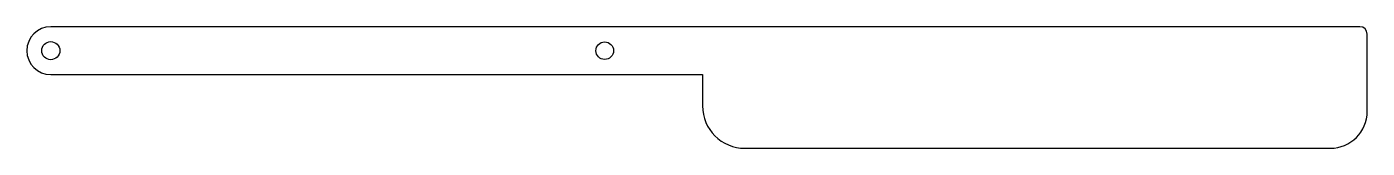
# Model space of a CAD drawing. Header units: millimetres. Extents: x -128 to 234, y 27 to 60.
import ezdxf

# ---------------------------------------------------------------- set-up
doc = ezdxf.new("R2010")
doc.units = ezdxf.units.MM
doc.layers.add('trappe', color=1, linetype='Continuous', lineweight=25, true_color=0xff0000)

# ---------------------------------------------------------------- blocks, each defined once
blk = doc.blocks.new('trappe')
at = {"layer": 'trappe'}
for p, q in [((354.5, 6.5), (0, 6.5)), ((356.5, -16.5), (356.5, 4.5)), ((0, -6.5), (176.5, -6.5)), ((176.5, -6.5), (176.5, -15)), ((188, -26.5), (346.5, -26.5))]:
    blk.add_line(p, q, dxfattribs=at)
for centre, radius in [((0, 0), 2.45), ((150, 0), 2.4)]:
    blk.add_circle(centre, radius, dxfattribs=at)
for centre, radius, start, end in [((0, 0), 6.5, 90, 270), ((354.5, 4.5), 2, 0, 90), ((188, -15), 11.5, 180, 270), ((346.5, -16.5), 10, 270, 0)]:
    blk.add_arc(centre, radius, start, end, dxfattribs=at)

msp = doc.modelspace()

# ---------------------------------------------------------------- block references
at = {"layer": 'trappe'}
msp.add_blockref('trappe', (-122, 53.5), dxfattribs=at)

doc.saveas('drawing.dxf')
